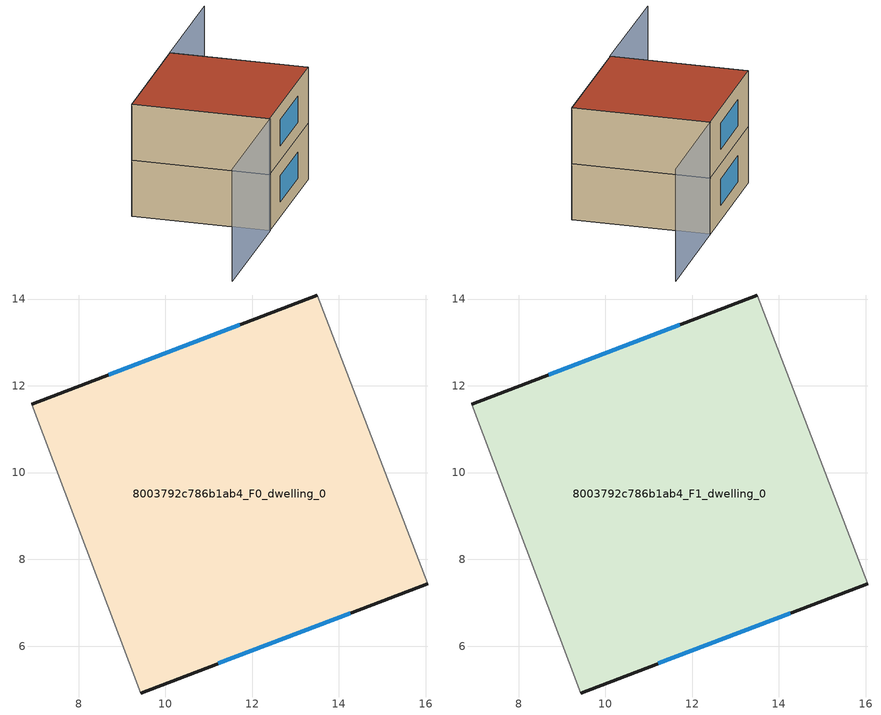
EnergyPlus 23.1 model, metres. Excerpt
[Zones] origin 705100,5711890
8003792c786b1ab4_F0_dwelling_0
 floor ground (EU_floor_Construction): 13.49,14.09 16.05,7.44 9.43,4.92 6.91,11.58 z0
 wall outside (EU_wall_Construction): 13.49,14.09 6.91,11.58 / 9.43,4.92 16.05,7.44 z0:3
 wall adiabatic (EU_wall_Construction): 16.05,7.44 13.49,14.09 / 6.91,11.58 9.43,4.92 z0:3
 window (EU_Window_Construction): 11.72,13.41 8.69,12.26 / 11.22,5.6 14.26,6.76 z0.81:2.19
8003792c786b1ab4_F1_dwelling_0
 floor to 8003792c786b1ab4_F0_dwelling_0 (EU_floor_Construction): 13.49,14.09 16.05,7.44 9.43,4.92 6.91,11.58 z3
 wall outside (EU_wall_Construction): 13.49,14.09 6.91,11.58 / 9.43,4.92 16.05,7.44 z3:6
 wall adiabatic (EU_wall_Construction): 16.05,7.44 13.49,14.09 / 6.91,11.58 9.43,4.92 z3:6
 window (EU_Window_Construction): 11.72,13.41 8.69,12.26 / 11.22,5.6 14.26,6.76 z3.81:5.19
 roof outside (EU_roof_Construction): 16.05,7.44 13.49,14.09 6.91,11.58 9.43,4.92 z6
shading: 6.91,11.58 9.44,4.9 / 9.44,4.9 2.97,2.45 / 16.05,7.43 13.49,14.09 / 13.49,14.09 19.51,16.4 z0:6
[Building]
EU S2 Campaign: North Axis=0; Terrain=City; Solar Distribution=FullExterior
[Site:Location]
London: Latitude=51.5; Longitude=-0.5; Time Zone=0; Elevation=25
[SizingPeriod:WeatherFileDays]
AnnualSizingPeriod: Begin Month=1; Begin Day of Month=1; End Month=12; End Day of Month=31; Day of Week for Start Day=Monday; Use Weather File Daylight Saving Period=No; Use Weather File Rain and Snow Indicators=No
[MATERIAL]
EU_InternalMass_Material: Roughness=MediumRough; Thickness=0.1; Conductivity=1; Density=1800; Specific Heat=900; Thermal Absorptance=0.9; Solar Absorptance=0.7; Visible Absorptance=0.7
[MATERIAL:NOMASS] Roughness=MediumRough; Thermal Absorptance=0.9; Solar Absorptance=0.7; Visible Absorptance=0.7
Name | Thermal Resistance
EU_wall_NoMass | 0.727863
EU_roof_NoMass | 0.773354
EU_floor_NoMass | 1.79329
[WINDOWMATERIAL:SIMPLEGLAZINGSYSTEM]
EU_Window_SimpleGlazing: UFactor=2.58614; Solar Heat Gain Coefficient=0.76; Visible Transmittance=0.76
[CONSTRUCTION]
EU_wall_Construction: EU_wall_NoMass
EU_roof_Construction: EU_roof_NoMass
EU_floor_Construction: EU_floor_NoMass
EU_Window_Construction: EU_Window_SimpleGlazing
EU_InternalMass_Construction: EU_InternalMass_Material
[ZONE] Type=1; Multiplier=1; Ceiling Height=autocalculate; Volume=150.946; Floor Area=autocalculate; Part of Total Floor Area=Yes
8003792c786b1ab4_F0_dwelling_0; 8003792c786b1ab4_F1_dwelling_0
[INTERNALMASS] Construction=EU_InternalMass_Construction; Surface Area=50.3151
Name | Zone or ZoneList
8003792c786b1ab4_F0_dwelling_0_EU_InternalMass | 8003792c786b1ab4_F0_dwelling_0
8003792c786b1ab4_F1_dwelling_0_EU_InternalMass | 8003792c786b1ab4_F1_dwelling_0
[OTHEREQUIPMENT] Fuel Type=Electricity; Design Level Calculation Method=Watts/Area; Power per Zone Floor Area=1; Fraction Latent=0; Fraction Radiant=0; Fraction Lost=0; Carbon Dioxide Generation Rate=0; EndUse Subcategory=EU_Step8_InternalGains
Name | Zone or ZoneList or Space or SpaceList | Schedule
EU_Step8_InternalGain_8003792c786b1ab4_F0_dwelling_0_f000 | 8003792c786b1ab4_F0_dwelling_0 | EU_Step8_GainSchedule_8003792c786b1ab4_F0_dwelling_0_f000
EU_Step8_InternalGain_8003792c786b1ab4_F1_dwelling_0_f000 | 8003792c786b1ab4_F1_dwelling_0 | EU_Step8_GainSchedule_8003792c786b1ab4_F1_dwelling_0_f000
[ZONEVENTILATION:DESIGNFLOWRATE] Schedule=EU_AlwaysOn; Design Flow Rate Calculation Method=AirChanges/Hour; Air Changes per Hour=0.484901; Ventilation Type=Natural; Fan Pressure Rise=0; Fan Total Efficiency=1; Constant Term Coefficient=1; Temperature Term Coefficient=0; Velocity Term Coefficient=0; Velocity Squared Term Coefficient=0; Minimum Indoor Temperature=-100; Maximum Indoor Temperature=100; Delta Temperature=-100; Minimum Outdoor Temperature=-100; Maximum Outdoor Temperature=100; Maximum Wind Speed=40
Name | Zone or ZoneList or Space or SpaceList
EU_ConstantAir_8003792c786b1ab4_F0_dwelling_0 | 8003792c786b1ab4_F0_dwelling_0
EU_ConstantAir_8003792c786b1ab4_F1_dwelling_0 | 8003792c786b1ab4_F1_dwelling_0
[HVACTEMPLATE:THERMOSTAT] Constant Heating Setpoint=20; Constant Cooling Setpoint=50
EU_HeatOnly_8003792c786b1ab4_F0_dwelling_0; EU_HeatOnly_8003792c786b1ab4_F1_dwelling_0
[HVACTEMPLATE:ZONE:IDEALLOADSAIRSYSTEM] System Availability Schedule=EU_AlwaysOn; Maximum Heating Supply Air Temperature=50; Minimum Cooling Supply Air Temperature=13; Maximum Heating Supply Air Humidity Ratio=0.0156; Minimum Cooling Supply Air Humidity Ratio=0.0077; Heating Limit=NoLimit; Cooling Limit=NoLimit; Heating Availability Schedule=EU_AlwaysOn; Cooling Availability Schedule=EU_CoolingOff; Dehumidification Control Type=ConstantSensibleHeatRatio; Cooling Sensible Heat Ratio=0.7; Dehumidification Setpoint=60; Humidification Control Type=None; Humidification Setpoint=30; Outdoor Air Method=None; Outdoor Air Flow Rate per Person=0.00944; Outdoor Air Flow Rate per Zone Floor Area=0; Outdoor Air Flow Rate per Zone=0; Demand Controlled Ventilation Type=None; Outdoor Air Economizer Type=NoEconomizer; Heat Recovery Type=None; Sensible Heat Recovery Effectiveness=0.7; Latent Heat Recovery Effectiveness=0.65
Name | Template Thermostat
8003792c786b1ab4_F0_dwelling_0 | EU_HeatOnly_8003792c786b1ab4_F0_dwelling_0
8003792c786b1ab4_F1_dwelling_0 | EU_HeatOnly_8003792c786b1ab4_F1_dwelling_0
[SIZING:ZONE] Zone Cooling Design Supply Air Temperature Input Method=SupplyAirTemperature; Zone Cooling Design Supply Air Temperature=13; Zone Heating Design Supply Air Temperature Input Method=SupplyAirTemperature; Zone Heating Design Supply Air Temperature=50; Zone Cooling Design Supply Air Humidity Ratio=0.008; Zone Heating Design Supply Air Humidity Ratio=0.008; Cooling Design Air Flow Method=DesignDay; Cooling Design Air Flow Rate=0; Cooling Minimum Air Flow per Zone Floor Area=0.000762; Cooling Minimum Air Flow=0; Cooling Minimum Air Flow Fraction=0.2; Heating Design Air Flow Method=DesignDay; Heating Design Air Flow Rate=0; Heating Maximum Air Flow per Zone Floor Area=0.002032; Heating Maximum Air Flow=0.141576; Heating Maximum Air Flow Fraction=0.3; Account for Dedicated Outdoor Air System=No; Dedicated Outdoor Air System Control Strategy=NeutralSupplyAir; Dedicated Outdoor Air Low Setpoint Temperature for Design=autosize; Dedicated Outdoor Air High Setpoint Temperature for Design=autosize; Zone Load Sizing Method=Sensible Load Only No Latent Load; Zone Latent Cooling Design Supply Air Humidity Ratio Input Method=HumidityRatioDifference; Zone Cooling Design Supply Air Humidity Ratio Difference=0.005; Zone Latent Heating Design Supply Air Humidity Ratio Input Method=HumidityRatioDifference; Zone Humidification Design Supply Air Humidity Ratio Difference=0.005
8003792c786b1ab4_F0_dwelling_0; 8003792c786b1ab4_F1_dwelling_0
[SCHEDULE:CONSTANT]
Name | Hourly Value
EU_AlwaysOn | 1
EU_CoolingOff | 0
[SCHEDULE:FILE] Column Number=1; Rows to Skip at Top=0; Number of Hours of Data=8760; Column Separator=Comma; Interpolate to Timestep=No; Minutes per Item=60; Adjust Schedule for Daylight Savings=Yes
Name | File
EU_Step8_GainSchedule_8003792c786b1ab4_F0_dwelling_0_f000 | ../../schedules/8003792c786b1ab4/8003792c786b1ab4_F0_dwelling_0_f000_gain.csv
EU_Step8_GainSchedule_8003792c786b1ab4_F1_dwelling_0_f000 | ../../schedules/8003792c786b1ab4/8003792c786b1ab4_F1_dwelling_0_f000_gain.csv
